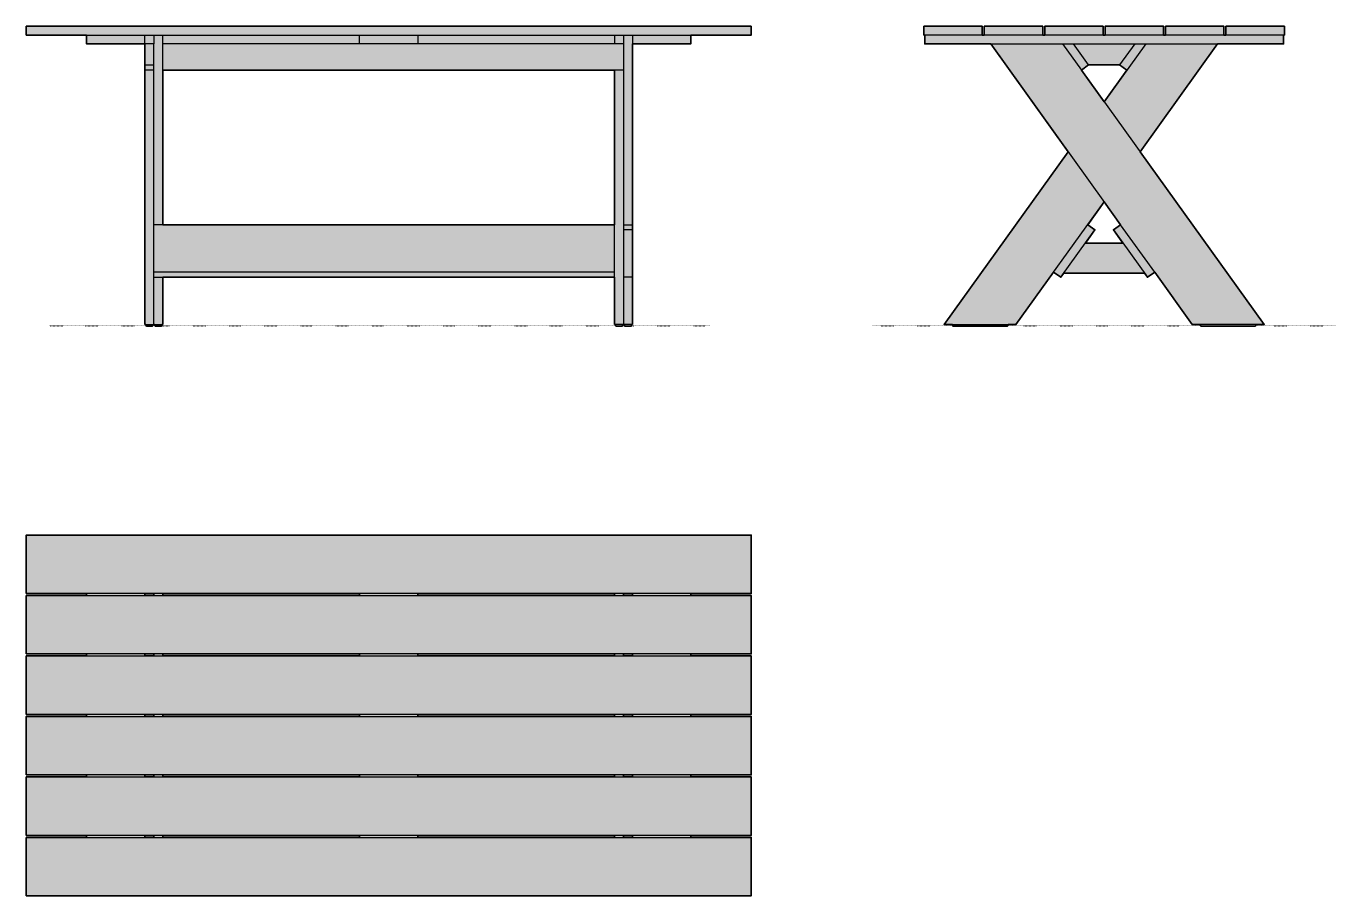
# Model space of a CAD drawing. Header units: millimetres. Extents: x -57 to 3194, y -1414 to 744.
import ezdxf

# ---------------------------------------------------------------- set-up
doc = ezdxf.new("R2010")
doc.units = ezdxf.units.MM
doc.linetypes.add('Dots', pattern=[1, 0, -1])
doc.layers.add('Blocks', color=7, linetype='Continuous')
doc.layers.add('Blocks$Fill', color=7, linetype='Continuous', true_color=0xffffff)
for name, color, linetype, lineweight, true_color in [('Blocks$Inner', 7, 'Continuous', 25, 0x007f00), ('Blocks$Outline', 7, 'Continuous', 35, 0xff3f3f), ('Groud', 7, 'Dots', 25, 0x243775)]:
    doc.layers.add(name, color=color, linetype=linetype, lineweight=lineweight, true_color=true_color)

# ---------------------------------------------------------------- blocks, each defined once
blk = doc.blocks.new('Crate Dining Table Top')
at = {"layer": 'Blocks$Fill'}
h = blk.add_hatch(color=256, dxfattribs=at)
h.paths.add_polyline_path([(1650, -300), (1800, -300), (1800, -445), (0, -445), (0, -300), (150, -300), (150, -295), (0, -295), (0, -150), (150, -150), (150, -145), (0, -145), (0, 0), (150, 0), (150, 5), (0, 5), (0, 150), (150, 150), (150, 155), (0, 155), (0, 300), (150, 300), (150, 305), (0, 305), (0, 450), (1800, 450), (1800, 305), (1650, 305), (1650, 300), (1800, 300), (1800, 155), (1650, 155), (1650, 150), (1800, 150), (1800, 5), (1650, 5), (1650, 0), (1800, 0), (1800, -145), (1650, -145), (1650, -150), (1800, -150), (1800, -295), (1650, -295)], flags=0)
h.paths.add_polyline_path([(1505, -300), (1505, -295), (1483, -295), (1483, -300)], flags=0)
h.paths.add_polyline_path([(1461, -300), (1461, -295), (972.5, -295), (972.5, -300)], flags=0)
h.paths.add_polyline_path([(1461, -150), (1461, -145), (972.5, -145), (972.5, -150)], flags=0)
h.paths.add_polyline_path([(1483, -150), (1505, -150), (1505, -145), (1483, -145)], flags=0)
h.paths.add_polyline_path([(1461, 0), (1461, 5), (972.5, 5), (972.5, 0)], flags=0)
h.paths.add_polyline_path([(1483, 0), (1505, 0), (1505, 5), (1483, 5)], flags=0)
h.paths.add_polyline_path([(1483, 155), (1483, 150), (1505, 150), (1505, 155)], flags=0)
h.paths.add_polyline_path([(1461, 155), (972.5, 155), (972.5, 150), (1461, 150)], flags=0)
h.paths.add_polyline_path([(1461, 300), (1461, 305), (972.5, 305), (972.5, 300)], flags=0)
h.paths.add_polyline_path([(1483, 300), (1505, 300), (1505, 305), (1483, 305)], flags=0)
h.paths.add_polyline_path([(339, 305), (339, 300), (827.5, 300), (827.5, 305)], flags=0)
h.paths.add_polyline_path([(317, 305), (295, 305), (295, 300), (317, 300)], flags=0)
h.paths.add_polyline_path([(339, 155), (339, 150), (827.5, 150), (827.5, 155)], flags=0)
h.paths.add_polyline_path([(317, 155), (295, 155), (295, 150), (317, 150)], flags=0)
h.paths.add_polyline_path([(317, 0), (317, 5), (295, 5), (295, 0)], flags=0)
h.paths.add_polyline_path([(339, 5), (339, 0), (827.5, 0), (827.5, 5)], flags=0)
h.paths.add_polyline_path([(339, -150), (827.5, -150), (827.5, -145), (339, -145)], flags=0)
h.paths.add_polyline_path([(317, -150), (317, -145), (295, -145), (295, -150)], flags=0)
h.paths.add_polyline_path([(339, -295), (339, -300), (827.5, -300), (827.5, -295)], flags=0)
h.paths.add_polyline_path([(317, -295), (295, -295), (295, -300), (317, -300)], flags=0)
at = {"layer": 'Blocks$Inner'}
for p, q in [((150, 300), (150, 305)), ((295, 305), (295, 300)), ((317, 300), (317, 305)), ((339, 300), (339, 305)), ((827.5, 300), (827.5, 305)), ((972.5, 305), (972.5, 300)), ((1461, 305), (1461, 300)), ((1483, 305), (1483, 300)), ((1505, 300), (1505, 305)), ((1650, 305), (1650, 300)), ((150, 150), (150, 155)), ((295, 155), (295, 150)), ((317, 150), (317, 155)), ((339, 150), (339, 155)), ((827.5, 150), (827.5, 155)), ((972.5, 155), (972.5, 150)), ((1461, 155), (1461, 150)), ((1483, 155), (1483, 150)), ((1505, 150), (1505, 155)), ((1650, 155), (1650, 150)), ((150, 0), (150, 5)), ((295, 5), (295, 0)), ((317, 0), (317, 5)), ((339, 0), (339, 5)), ((827.5, 0), (827.5, 5)), ((972.5, 5), (972.5, 0)), ((1461, 5), (1461, 0)), ((1483, 5), (1483, 0)), ((1505, 0), (1505, 5)), ((1650, 5), (1650, 0)), ((150, -150), (150, -145)), ((295, -145), (295, -150)), ((317, -150), (317, -145)), ((339, -150), (339, -145)), ((827.5, -150), (827.5, -145)), ((972.5, -145), (972.5, -150)), ((1461, -145), (1461, -150)), ((1483, -145), (1483, -150)), ((1505, -145), (1505, -150)), ((1650, -145), (1650, -150)), ((150, -300), (150, -295)), ((317, -300), (317, -295)), ((339, -300), (339, -295)), ((827.5, -300), (827.5, -295)), ((972.5, -295), (972.5, -300)), ((1461, -295), (1461, -300)), ((1483, -295), (1483, -300)), ((1505, -300), (1505, -295)), ((1650, -295), (1650, -300))]:
    blk.add_line(p, q, dxfattribs=at)
for points in [[(0, 305), (0, 450), (1800, 450), (1800, 305)], [(0, 155), (0, 300), (1800, 300), (1800, 155)], [(0, 5), (0, 150), (1800, 150), (1800, 5)], [(0, -145), (0, 0), (1800, 0), (1800, -145)], [(0, -295), (0, -150), (1800, -150), (1800, -295)], [(0, -300), (1800, -300), (1800, -445), (0, -445)]]:
    blk.add_lwpolyline(points, close=True, dxfattribs=at)
blk.add_lwpolyline([(295, -295), (295, -300), (295, -300)], dxfattribs=at)
at = {"layer": 'Blocks$Outline'}
for points in [[(0, 305), (0, 450), (1800, 450), (1800, 305), (1650, 305)], [(150, 305), (0, 305)], [(0, 155), (0, 300), (150, 300)], [(150, 300), (150, 305)], [(317, 305), (295, 305)], [(295, 305), (295, 300)], [(295, 300), (317, 300)], [(317, 300), (317, 305)], [(339, 305), (339, 300)], [(827.5, 305), (339, 305)], [(339, 300), (827.5, 300)], [(827.5, 300), (827.5, 305)], [(1461, 305), (972.5, 305)], [(972.5, 305), (972.5, 300)], [(972.5, 300), (1461, 300)], [(1461, 300), (1461, 305)], [(1505, 305), (1483, 305)], [(1483, 305), (1483, 300)], [(1483, 300), (1505, 300)], [(1505, 300), (1505, 305)], [(1650, 305), (1650, 300)], [(1650, 300), (1800, 300), (1800, 155), (1650, 155)], [(150, 155), (0, 155)], [(0, 5), (0, 150), (150, 150)], [(150, 150), (150, 155)], [(317, 155), (295, 155)], [(295, 155), (295, 150)], [(295, 150), (317, 150)], [(317, 150), (317, 155)], [(339, 155), (339, 150)], [(827.5, 155), (339, 155)], [(339, 150), (827.5, 150)], [(827.5, 150), (827.5, 155)], [(1461, 155), (972.5, 155)], [(972.5, 155), (972.5, 150)], [(972.5, 150), (1461, 150)], [(1461, 150), (1461, 155)], [(1483, 155), (1483, 150)], [(1505, 155), (1483, 155)], [(1483, 150), (1505, 150)], [(1505, 150), (1505, 155)], [(1650, 155), (1650, 150)], [(1650, 150), (1800, 150), (1800, 5), (1650, 5)], [(150, 5), (0, 5)], [(0, -145), (0, 0), (150, 0)], [(150, 0), (150, 5)], [(317, 5), (295, 5)], [(295, 5), (295, 0)], [(295, 0), (317, 0)], [(317, 0), (317, 5)], [(339, 5), (339, 0)], [(827.5, 5), (339, 5)], [(339, 0), (827.5, 0)], [(827.5, 0), (827.5, 5)], [(1461, 5), (972.5, 5)], [(972.5, 5), (972.5, 0)], [(972.5, 0), (1461, 0)], [(1461, 0), (1461, 5)], [(1505, 5), (1483, 5)], [(1483, 5), (1483, 0)], [(1483, 0), (1505, 0)], [(1505, 0), (1505, 5)], [(1650, 5), (1650, 0)], [(1650, 0), (1800, 0), (1800, -145), (1650, -145)], [(150, -145), (0, -145)], [(0, -295), (0, -150), (150, -150)], [(150, -150), (150, -145)], [(317, -145), (295, -145)], [(295, -145), (295, -150)], [(295, -150), (317, -150)], [(317, -150), (317, -145)], [(827.5, -145), (339, -145)], [(339, -145), (339, -150)], [(339, -150), (827.5, -150)], [(827.5, -150), (827.5, -145)], [(1461, -145), (972.5, -145)], [(972.5, -145), (972.5, -150)], [(972.5, -150), (1461, -150)], [(1461, -150), (1461, -145)], [(1505, -145), (1483, -145)], [(1483, -145), (1483, -150)], [(1483, -150), (1505, -150)], [(1505, -150), (1505, -145)], [(1650, -145), (1650, -150)], [(1650, -150), (1800, -150), (1800, -295), (1650, -295)], [(150, -295), (0, -295)], [(1650, -300), (1800, -300), (1800, -445), (0, -445), (0, -300)], [(0, -300), (150, -300)], [(150, -300), (150, -295)], [(317, -295), (295, -295)], [(295, -295), (295, -300)], [(295, -300), (317, -300)], [(317, -300), (317, -295)], [(339, -295), (339, -300)], [(827.5, -295), (339, -295)], [(339, -300), (827.5, -300)], [(827.5, -300), (827.5, -295)], [(1461, -295), (972.5, -295)], [(972.5, -295), (972.5, -300)], [(972.5, -300), (1461, -300)], [(1461, -300), (1461, -295)], [(1505, -295), (1483, -295)], [(1483, -295), (1483, -300)], [(1483, -300), (1505, -300)], [(1505, -300), (1505, -295)], [(1650, -295), (1650, -300)]]:
    blk.add_lwpolyline(points, dxfattribs=at)
blk = doc.blocks.new('Crate Dining Table Side')
at = {"layer": 'Blocks$Fill'}
h = blk.add_hatch(color=256, dxfattribs=at)
h.paths.add_polyline_path([(198.5, 3.8), (177.7, 3.8), (485.9, 432.3), (293.5, 699.8), (129.7, 699.8), (129.7, 721.8), (127.7, 721.8), (127.7, 743.8), (272.7, 743.8), (272.7, 721.8), (277.7, 721.8), (277.7, 743.8), (422.7, 743.8), (422.7, 721.8), (427.7, 721.8), (427.7, 743.8), (572.7, 743.8), (572.7, 721.8), (577.7, 721.8), (577.7, 743.8), (722.7, 743.8), (722.7, 721.8), (727.7, 721.8), (727.7, 743.8), (872.7, 743.8), (872.7, 721.8), (877.7, 721.8), (877.7, 743.8), (1022.7, 743.8), (1022.7, 721.8), (1020.7, 721.8), (1020.7, 699.8), (856.9, 699.8), (664.5, 432.3), (972.7, 3.8), (951.9, 3.8), (951.4, 1), (951.4, 1), (951.4, 0.9), (951.4, 0.9), (951.4, 0.8), (951.4, 0.8), (951.4, 0.7), (951.3, 0.7), (951.3, 0.6), (951.3, 0.6), (951.3, 0.6), (951.2, 0.5), (951.2, 0.5), (951.2, 0.4), (951.1, 0.4), (951.1, 0.3), (951.1, 0.3), (951, 0.3), (951, 0.2), (951, 0.2), (950.9, 0.2), (950.9, 0.1), (950.8, 0.1), (950.8, 0.1), (950.8, 0), (950.7, 0), (950.7, 0), (950.6, 0), (950.6, 0), (950.5, -0.1), (950.5, -0.1), (950.4, -0.1), (950.4, -0.1), (950.3, -0.1), (950.3, -0.1), (950.2, -0.2), (950.2, -0.2), (950.1, -0.2), (950.1, -0.2), (950, -0.2), (950, -0.2), (815.8, -0.2), (815.7, -0.2), (815.7, -0.2), (815.6, -0.2), (815.6, -0.2), (815.5, -0.1), (815.5, -0.1), (815.4, -0.1), (815.4, -0.1), (815.3, -0.1), (815.3, -0.1), (815.2, -0.1), (815.2, 0), (815.1, 0), (815.1, 0), (815, 0), (815, 0.1), (814.9, 0.1), (814.9, 0.1), (814.9, 0.2), (814.8, 0.2), (814.8, 0.2), (814.8, 0.3), (814.7, 0.3), (814.7, 0.3), (814.7, 0.4), (814.6, 0.4), (814.6, 0.4), (814.6, 0.5), (814.5, 0.5), (814.5, 0.6), (814.5, 0.6), (814.5, 0.7), (814.4, 0.7), (814.4, 0.8), (814.4, 0.8), (814.4, 0.8), (814.4, 0.9), (814.4, 0.9), (814.3, 1), (814.3, 1), (814.3, 1.1), (813.9, 3.8), (794.1, 3.8), (700.7, 133.7), (682.8, 120.9), (675.6, 130.9), (474.8, 130.9), (467.6, 120.9), (449.7, 133.7), (356.3, 3.8), (336.5, 3.8), (336, 1), (336, 1), (336, 0.9), (336, 0.9), (336, 0.8), (336, 0.8), (335.9, 0.7), (335.9, 0.7), (335.9, 0.7), (335.9, 0.6), (335.8, 0.6), (335.8, 0.5), (335.8, 0.5), (335.8, 0.4), (335.7, 0.4), (335.7, 0.4), (335.7, 0.3), (335.6, 0.3), (335.6, 0.2), (335.6, 0.2), (335.5, 0.2), (335.5, 0.1), (335.4, 0.1), (335.4, 0.1), (335.3, 0.1), (335.3, 0), (335.3, 0), (335.2, 0), (335.2, 0), (335.1, -0.1), (335.1, -0.1), (335, -0.1), (335, -0.1), (334.9, -0.1), (334.9, -0.1), (334.8, -0.1), (334.8, -0.2), (334.7, -0.2), (334.7, -0.2), (334.6, -0.2), (334.6, -0.2), (200.3, -0.2), (200.3, -0.2), (200.2, -0.2), (200.2, -0.2), (200.1, -0.2), (200.1, -0.1), (200, -0.1), (200, -0.1), (199.9, -0.1), (199.9, -0.1), (199.8, -0.1), (199.8, -0.1), (199.8, 0), (199.7, 0), (199.7, 0), (199.6, 0), (199.6, 0.1), (199.5, 0.1), (199.5, 0.1), (199.5, 0.2), (199.4, 0.2), (199.4, 0.2), (199.3, 0.3), (199.3, 0.3), (199.3, 0.3), (199.2, 0.4), (199.2, 0.4), (199.2, 0.4), (199.1, 0.5), (199.1, 0.5), (199.1, 0.6), (199.1, 0.6), (199, 0.7), (199, 0.7), (199, 0.8), (199, 0.8), (199, 0.8), (199, 0.9), (198.9, 0.9), (198.9, 1), (198.9, 1), (198.9, 1.1), (198.5, 3.8)], flags=0)
h.paths.add_polyline_path([(621.7, 205.9), (598.1, 238.6), (616, 251.4), (575.2, 308.2), (534.4, 251.4), (552.2, 238.6), (528.7, 205.9)], flags=0)
h.paths.add_polyline_path([(631.5, 634.9), (613.7, 647.7), (536.7, 647.7), (518.8, 634.9), (575.2, 556.5)], flags=0)
at = {"layer": 'Blocks$Inner'}
for p, q in [((536.7, 647.7), (499.2, 699.8)), ((651.2, 699.8), (613.7, 647.7)), ((664.5, 432.3), (856.9, 699.8)), ((528.7, 205.9), (621.7, 205.9)), ((675.6, 130.9), (474.8, 130.9)), ((814.8, 0.2), (815.3, -0.1))]:
    blk.add_line(p, q, dxfattribs=at)
for points in [[(277.7, 721.8), (272.7, 721.8), (127.7, 721.8), (127.7, 743.8), (272.7, 743.8), (272.7, 721.8)], [(129.7, 721.8), (129.7, 699.8), (1020.7, 699.8), (1020.7, 721.8)], [(577.7, 721.8), (572.7, 721.8), (427.7, 721.8), (422.7, 721.8), (277.7, 721.8), (277.7, 743.8), (422.7, 743.8), (422.7, 721.8)], [(572.7, 721.8), (572.7, 743.8), (427.7, 743.8), (427.7, 721.8)], [(727.7, 721.8), (722.7, 721.8), (577.7, 721.8), (577.7, 743.8), (722.7, 743.8), (722.7, 721.8)], [(877.7, 721.8), (877.7, 743.8), (1022.7, 743.8), (1022.7, 721.8), (877.7, 721.8), (872.7, 721.8), (727.7, 721.8), (727.7, 743.8), (872.7, 743.8), (872.7, 721.8)], [(293.5, 699.8), (616, 251.4)], [(472.1, 699.8), (518.8, 634.9), (972.7, 3.8), (794.1, 3.8), (700.7, 133.7), (616, 251.4), (598.1, 238.6), (682.8, 120.9), (700.7, 133.7)], [(678.3, 699.8), (575.2, 556.5)], [(518.8, 634.9), (536.7, 647.7), (613.7, 647.7), (631.5, 634.9)], [(485.9, 432.4), (177.7, 3.8), (356.3, 3.8), (575.2, 308.2)], [(449.7, 133.7), (467.6, 120.9), (552.2, 238.6), (534.4, 251.4)], [(198.5, 3.8), (198.9, 1.1), (198.9, 1), (198.9, 1), (198.9, 0.9), (199, 0.9), (199, 0.8), (199, 0.8), (199, 0.8), (199, 0.7), (199, 0.7), (199.1, 0.6), (199.1, 0.6), (199.1, 0.5), (199.1, 0.5), (199.2, 0.4), (199.2, 0.4), (199.2, 0.4), (199.3, 0.3), (199.3, 0.3), (199.3, 0.3), (199.4, 0.2), (199.4, 0.2), (199.5, 0.2), (199.5, 0.1), (199.5, 0.1), (199.6, 0.1), (199.6, 0), (199.7, 0), (199.7, 0), (199.8, 0), (199.8, -0.1), (199.8, -0.1), (199.9, -0.1), (199.9, -0.1), (200, -0.1), (200, -0.1), (200.1, -0.1), (200.1, -0.2), (200.2, -0.2), (200.2, -0.2), (200.3, -0.2), (200.3, -0.2), (200.4, -0.2), (200.5, -0.2), (201.5, -0.2), (201.9, -0.2), (333.1, -0.2), (333.3, -0.2), (334.5, -0.2), (334.6, -0.2), (334.6, -0.2), (334.7, -0.2), (334.7, -0.2), (334.8, -0.2), (334.8, -0.1), (334.9, -0.1), (334.9, -0.1), (335, -0.1), (335, -0.1), (335.1, -0.1), (335.1, -0.1), (335.2, 0), (335.2, 0), (335.3, 0), (335.3, 0), (335.3, 0.1), (335.4, 0.1), (335.4, 0.1), (335.5, 0.1), (335.5, 0.2), (335.6, 0.2), (335.6, 0.2), (335.6, 0.3), (335.7, 0.3), (335.7, 0.4), (335.7, 0.4), (335.8, 0.4), (335.8, 0.5), (335.8, 0.5), (335.8, 0.6), (335.9, 0.6), (335.9, 0.7), (335.9, 0.7), (335.9, 0.7), (336, 0.8), (336, 0.8), (336, 0.9), (336, 0.9), (336, 1), (336, 1), (336, 1.1), (336.5, 3.8)], [(813.9, 3.8), (814.3, 1.1), (814.3, 1), (814.3, 1), (814.4, 0.9), (814.4, 0.9), (814.4, 0.8), (814.4, 0.8), (814.4, 0.8), (814.4, 0.7), (814.5, 0.7), (814.5, 0.6), (814.5, 0.6), (814.5, 0.5), (814.6, 0.5), (814.6, 0.4), (814.6, 0.4), (814.7, 0.4), (814.7, 0.3), (814.7, 0.3), (814.8, 0.3), (814.8, 0.2), (814.8, 0.2), (814.9, 0.2), (814.9, 0.1), (814.9, 0.1), (815, 0.1), (815, 0), (815.1, 0), (815.1, 0), (815.2, 0), (815.2, -0.1), (815.3, -0.1), (815.3, -0.1), (815.4, -0.1), (815.4, -0.1), (815.5, -0.1), (815.5, -0.1), (815.6, -0.2), (815.6, -0.2), (815.7, -0.2), (815.7, -0.2), (815.8, -0.2), (815.8, -0.2), (815.9, -0.2), (817.1, -0.2), (817.3, -0.2), (948.5, -0.2), (948.8, -0.2), (949.9, -0.2), (950, -0.2), (950, -0.2), (950.1, -0.2), (950.1, -0.2), (950.2, -0.2), (950.2, -0.2), (950.3, -0.1), (950.3, -0.1), (950.4, -0.1), (950.4, -0.1), (950.5, -0.1), (950.5, -0.1), (950.6, 0), (950.6, 0), (950.7, 0), (950.7, 0), (950.8, 0), (950.8, 0.1), (950.8, 0.1), (950.9, 0.1), (950.9, 0.2), (951, 0.2), (951, 0.2), (951, 0.3), (951.1, 0.3), (951.1, 0.3), (951.1, 0.4), (951.2, 0.4), (951.2, 0.5), (951.2, 0.5), (951.3, 0.6), (951.3, 0.6), (951.3, 0.6), (951.3, 0.7), (951.4, 0.7), (951.4, 0.8), (951.4, 0.8), (951.4, 0.9), (951.4, 0.9), (951.4, 1), (951.4, 1), (951.5, 1.1), (951.9, 3.8)]]:
    blk.add_lwpolyline(points, dxfattribs=at)
at = {"layer": 'Blocks$Outline'}
for points in [[(129.7, 721.8), (127.7, 721.8), (127.7, 743.8), (272.7, 743.8), (272.7, 721.8)], [(293.5, 699.8), (129.7, 699.8), (129.7, 721.8)], [(272.7, 721.8), (277.7, 721.8)], [(277.7, 721.8), (277.7, 743.8), (422.7, 743.8), (422.7, 721.8)], [(422.7, 721.8), (427.7, 721.8)], [(427.7, 721.8), (427.7, 743.8), (572.7, 743.8), (572.7, 721.8)], [(572.7, 721.8), (577.7, 721.8)], [(577.7, 721.8), (577.7, 743.8), (722.7, 743.8), (722.7, 721.8)], [(722.7, 721.8), (727.7, 721.8)], [(727.7, 721.8), (727.7, 743.8), (872.7, 743.8), (872.7, 721.8)], [(1020.7, 721.8), (1020.7, 699.8), (856.9, 699.8)], [(872.7, 721.8), (877.7, 721.8)], [(877.7, 721.8), (877.7, 743.8), (1022.7, 743.8), (1022.7, 721.8), (1020.7, 721.8)], [(485.9, 432.3), (293.5, 699.8)], [(856.9, 699.8), (664.5, 432.3)], [(631.5, 634.9), (613.7, 647.7), (536.7, 647.7), (518.8, 634.9)], [(518.8, 634.9), (575.2, 556.5)], [(575.2, 556.5), (631.5, 634.9)], [(198.5, 3.8), (177.7, 3.8), (485.9, 432.3)], [(664.5, 432.3), (972.7, 3.8), (951.9, 3.8)], [(575.2, 308.2), (534.4, 251.4)], [(616, 251.4), (575.2, 308.2)], [(534.4, 251.4), (552.2, 238.6), (528.7, 205.9)], [(621.7, 205.9), (598.1, 238.6), (616, 251.4)], [(528.7, 205.9), (621.7, 205.9)], [(449.7, 133.7), (356.3, 3.8), (336.5, 3.8)], [(474.8, 130.9), (467.6, 120.9), (449.7, 133.7)], [(675.6, 130.9), (474.8, 130.9)], [(700.7, 133.7), (682.8, 120.9), (675.6, 130.9)], [(813.9, 3.8), (794.1, 3.8), (700.7, 133.7)], [(336.5, 3.8), (336, 1.1), (336, 1), (336, 1), (336, 0.9), (336, 0.9), (336, 0.8), (336, 0.8), (335.9, 0.7), (335.9, 0.7), (335.9, 0.7), (335.9, 0.6), (335.8, 0.6), (335.8, 0.5), (335.8, 0.5), (335.8, 0.4), (335.7, 0.4), (335.7, 0.4), (335.7, 0.3), (335.6, 0.3), (335.6, 0.2), (335.6, 0.2), (335.5, 0.2), (335.5, 0.1), (335.4, 0.1), (335.4, 0.1), (335.3, 0.1), (335.3, 0), (335.3, 0), (335.2, 0), (335.2, 0), (335.1, -0.1), (335.1, -0.1), (335, -0.1), (335, -0.1), (334.9, -0.1), (334.9, -0.1), (334.8, -0.1), (334.8, -0.2), (334.7, -0.2), (334.7, -0.2), (334.6, -0.2), (334.6, -0.2), (334.5, -0.2), (333.3, -0.2), (333.1, -0.2), (201.9, -0.2), (201.5, -0.2), (200.5, -0.2), (200.4, -0.2), (200.3, -0.2), (200.3, -0.2), (200.2, -0.2), (200.2, -0.2), (200.1, -0.2), (200.1, -0.1), (200, -0.1), (200, -0.1), (199.9, -0.1), (199.9, -0.1), (199.8, -0.1), (199.8, -0.1), (199.8, 0), (199.7, 0), (199.7, 0), (199.6, 0), (199.6, 0.1), (199.5, 0.1), (199.5, 0.1), (199.5, 0.2), (199.4, 0.2), (199.4, 0.2), (199.3, 0.3), (199.3, 0.3), (199.3, 0.3), (199.2, 0.4), (199.2, 0.4), (199.2, 0.4), (199.1, 0.5), (199.1, 0.5), (199.1, 0.6), (199.1, 0.6), (199, 0.7), (199, 0.7), (199, 0.8), (199, 0.8), (199, 0.8), (199, 0.9), (198.9, 0.9), (198.9, 1), (198.9, 1), (198.9, 1.1), (198.5, 3.8)], [(951.9, 3.8), (951.5, 1.1), (951.4, 1), (951.4, 1), (951.4, 0.9), (951.4, 0.9), (951.4, 0.8), (951.4, 0.8), (951.4, 0.7), (951.3, 0.7), (951.3, 0.6), (951.3, 0.6), (951.3, 0.6), (951.2, 0.5), (951.2, 0.5), (951.2, 0.4), (951.1, 0.4), (951.1, 0.3), (951.1, 0.3), (951, 0.3), (951, 0.2), (951, 0.2), (950.9, 0.2), (950.9, 0.1), (950.8, 0.1), (950.8, 0.1), (950.8, 0), (950.7, 0), (950.7, 0), (950.6, 0), (950.6, 0), (950.5, -0.1), (950.5, -0.1), (950.4, -0.1), (950.4, -0.1), (950.3, -0.1), (950.3, -0.1), (950.2, -0.2), (950.2, -0.2), (950.1, -0.2), (950.1, -0.2), (950, -0.2), (950, -0.2), (949.9, -0.2), (948.8, -0.2), (948.5, -0.2), (817.3, -0.2), (817.1, -0.2), (815.9, -0.2), (815.8, -0.2), (815.8, -0.2), (815.7, -0.2), (815.7, -0.2), (815.6, -0.2), (815.6, -0.2), (815.5, -0.1), (815.5, -0.1), (815.4, -0.1), (815.4, -0.1), (815.3, -0.1), (815.3, -0.1), (815.2, -0.1), (815.2, 0), (815.1, 0), (815.1, 0), (815, 0), (815, 0.1), (814.9, 0.1), (814.9, 0.1), (814.9, 0.2), (814.8, 0.2), (814.8, 0.2), (814.8, 0.3), (814.7, 0.3), (814.7, 0.3), (814.7, 0.4), (814.6, 0.4), (814.6, 0.4), (814.6, 0.5), (814.5, 0.5), (814.5, 0.6), (814.5, 0.6), (814.5, 0.7), (814.4, 0.7), (814.4, 0.8), (814.4, 0.8), (814.4, 0.8), (814.4, 0.9), (814.4, 0.9), (814.3, 1), (814.3, 1), (814.3, 1.1), (813.9, 3.8)]]:
    blk.add_lwpolyline(points, dxfattribs=at)
blk = doc.blocks.new('Crate Dining Table Front')
at = {"layer": 'Blocks$Fill'}
h = blk.add_hatch(color=256, dxfattribs=at)
h.paths.add_polyline_path([(92.5, 721.8), (-57.5, 721.8), (-57.5, 743.8), (1742.5, 743.8), (1742.5, 721.8), (1592.5, 721.8), (1592.5, 699.8), (1447.5, 699.8), (1447.5, 120.9), (1447.5, 3.8), (1445.5, 3.8), (1445.1, 1), (1445.1, 1), (1445.1, 0.9), (1445.1, 0.9), (1445, 0.8), (1445, 0.8), (1445, 0.7), (1445, 0.7), (1445, 0.6), (1444.9, 0.6), (1444.9, 0.6), (1444.9, 0.5), (1444.9, 0.5), (1444.8, 0.4), (1444.8, 0.4), (1444.8, 0.3), (1444.7, 0.3), (1444.7, 0.3), (1444.7, 0.2), (1444.6, 0.2), (1444.6, 0.2), (1444.5, 0.1), (1444.5, 0.1), (1444.5, 0.1), (1444.4, 0), (1444.4, 0), (1444.3, 0), (1444.3, 0), (1444.2, 0), (1444.2, -0.1), (1444.1, -0.1), (1444.1, -0.1), (1444, -0.1), (1444, -0.1), (1443.9, -0.1), (1443.9, -0.2), (1443.8, -0.2), (1443.8, -0.2), (1443.7, -0.2), (1443.7, -0.2), (1443.6, -0.2), (1429.4, -0.2), (1429.4, -0.2), (1429.3, -0.2), (1429.3, -0.2), (1429.2, -0.2), (1429.2, -0.1), (1429.1, -0.1), (1429.1, -0.1), (1429, -0.1), (1429, -0.1), (1428.9, -0.1), (1428.9, -0.1), (1428.8, 0), (1428.8, 0), (1428.7, 0), (1428.7, 0), (1428.6, 0.1), (1428.6, 0.1), (1428.6, 0.1), (1428.5, 0.2), (1428.5, 0.2), (1428.4, 0.2), (1428.4, 0.3), (1428.4, 0.3), (1428.3, 0.3), (1428.3, 0.4), (1428.3, 0.4), (1428.2, 0.4), (1428.2, 0.5), (1428.2, 0.5), (1428.2, 0.6), (1428.1, 0.6), (1428.1, 0.7), (1428.1, 0.7), (1428.1, 0.8), (1428.1, 0.8), (1428, 0.8), (1428, 0.9), (1428, 0.9), (1428, 1), (1428, 1), (1428, 1.1), (1427.5, 3.8), (1423.5, 3.8), (1423.1, 1), (1423.1, 1), (1423.1, 0.9), (1423.1, 0.9), (1423, 0.8), (1423, 0.8), (1423, 0.7), (1423, 0.7), (1423, 0.7), (1422.9, 0.6), (1422.9, 0.6), (1422.9, 0.5), (1422.9, 0.5), (1422.8, 0.4), (1422.8, 0.4), (1422.8, 0.4), (1422.7, 0.3), (1422.7, 0.3), (1422.7, 0.2), (1422.6, 0.2), (1422.6, 0.2), (1422.5, 0.1), (1422.5, 0.1), (1422.5, 0.1), (1422.4, 0.1), (1422.4, 0), (1422.3, 0), (1422.3, 0), (1422.2, 0), (1422.2, -0.1), (1422.1, -0.1), (1422.1, -0.1), (1422, -0.1), (1422, -0.1), (1421.9, -0.1), (1421.9, -0.1), (1421.8, -0.2), (1421.8, -0.2), (1421.7, -0.2), (1421.7, -0.2), (1421.6, -0.2), (1407.4, -0.2), (1407.4, -0.2), (1407.3, -0.2), (1407.3, -0.2), (1407.2, -0.2), (1407.2, -0.1), (1407.1, -0.1), (1407.1, -0.1), (1407, -0.1), (1407, -0.1), (1406.9, -0.1), (1406.9, -0.1), (1406.8, 0), (1406.8, 0), (1406.7, 0), (1406.7, 0), (1406.6, 0.1), (1406.6, 0.1), (1406.6, 0.1), (1406.5, 0.2), (1406.5, 0.2), (1406.4, 0.2), (1406.4, 0.3), (1406.4, 0.3), (1406.3, 0.3), (1406.3, 0.4), (1406.3, 0.4), (1406.2, 0.4), (1406.2, 0.5), (1406.2, 0.5), (1406.2, 0.6), (1406.1, 0.6), (1406.1, 0.7), (1406.1, 0.7), (1406.1, 0.8), (1406.1, 0.8), (1406, 0.8), (1406, 0.9), (1406, 0.9), (1406, 1), (1406, 1), (1406, 1.1), (1405.5, 3.8), (1403.5, 3.8), (1403.5, 120.9), (281.5, 120.9), (281.5, 3.8), (279.5, 3.8), (279.1, 1), (279.1, 1), (279.1, 0.9), (279.1, 0.9), (279.1, 0.8), (279, 0.8), (279, 0.8), (279, 0.7), (279, 0.7), (279, 0.6), (278.9, 0.6), (278.9, 0.5), (278.9, 0.5), (278.8, 0.4), (278.8, 0.4), (278.8, 0.4), (278.7, 0.3), (278.7, 0.3), (278.7, 0.3), (278.6, 0.2), (278.6, 0.2), (278.6, 0.2), (278.5, 0.1), (278.5, 0.1), (278.4, 0.1), (278.4, 0), (278.4, 0), (278.3, 0), (278.3, 0), (278.2, -0.1), (278.2, -0.1), (278.1, -0.1), (278.1, -0.1), (278, -0.1), (278, -0.1), (277.9, -0.1), (277.9, -0.2), (277.8, -0.2), (277.8, -0.2), (277.7, -0.2), (277.7, -0.2), (277.6, -0.2), (263.4, -0.2), (263.4, -0.2), (263.3, -0.2), (263.3, -0.2), (263.2, -0.2), (263.2, -0.1), (263.1, -0.1), (263.1, -0.1), (263, -0.1), (263, -0.1), (262.9, -0.1), (262.9, -0.1), (262.8, 0), (262.8, 0), (262.7, 0), (262.7, 0), (262.6, 0.1), (262.6, 0.1), (262.6, 0.1), (262.5, 0.2), (262.5, 0.2), (262.4, 0.2), (262.4, 0.3), (262.4, 0.3), (262.3, 0.3), (262.3, 0.4), (262.3, 0.4), (262.2, 0.4), (262.2, 0.5), (262.2, 0.5), (262.2, 0.6), (262.1, 0.6), (262.1, 0.7), (262.1, 0.7), (262.1, 0.8), (262.1, 0.8), (262, 0.8), (262, 0.9), (262, 0.9), (262, 1), (262, 1), (262, 1.1), (261.5, 3.8), (257.5, 3.8), (257.1, 1), (257.1, 1), (257.1, 0.9), (257.1, 0.9), (257, 0.8), (257, 0.8), (257, 0.7), (257, 0.7), (257, 0.7), (256.9, 0.6), (256.9, 0.6), (256.9, 0.5), (256.9, 0.5), (256.8, 0.4), (256.8, 0.4), (256.8, 0.4), (256.7, 0.3), (256.7, 0.3), (256.7, 0.2), (256.6, 0.2), (256.6, 0.2), (256.5, 0.1), (256.5, 0.1), (256.5, 0.1), (256.4, 0.1), (256.4, 0), (256.3, 0), (256.3, 0), (256.2, 0), (256.2, -0.1), (256.1, -0.1), (256.1, -0.1), (256, -0.1), (256, -0.1), (255.9, -0.1), (255.9, -0.1), (255.8, -0.2), (255.8, -0.2), (255.7, -0.2), (255.7, -0.2), (255.6, -0.2), (241.4, -0.2), (241.4, -0.2), (241.3, -0.2), (241.3, -0.2), (241.2, -0.2), (241.2, -0.1), (241.1, -0.1), (241.1, -0.1), (241, -0.1), (241, -0.1), (240.9, -0.1), (240.9, -0.1), (240.8, 0), (240.8, 0), (240.7, 0), (240.7, 0), (240.6, 0.1), (240.6, 0.1), (240.6, 0.1), (240.5, 0.2), (240.5, 0.2), (240.4, 0.2), (240.4, 0.3), (240.4, 0.3), (240.3, 0.3), (240.3, 0.4), (240.3, 0.4), (240.2, 0.4), (240.2, 0.5), (240.2, 0.5), (240.2, 0.6), (240.1, 0.6), (240.1, 0.7), (240.1, 0.7), (240.1, 0.8), (240.1, 0.8), (240, 0.8), (240, 0.9), (240, 0.9), (240, 1), (240, 1), (240, 1.1), (239.5, 3.8), (237.5, 3.8), (237.5, 634.9), (237.5, 699.8), (92.5, 699.8)], flags=0)
h.paths.add_polyline_path([(1403.5, 634.9), (281.5, 634.9), (281.5, 251.4), (1403.5, 251.4)], flags=0)
at = {"layer": 'Blocks$Inner'}
for p, q in [((281.5, 251.4), (281.5, 721.8)), ((770, 699.8), (770, 721.8)), ((915, 721.8), (915, 699.8)), ((1403.5, 721.8), (1403.5, 699.8)), ((259.5, 3.8), (259.5, 699.8)), ((237.5, 647.7), (259.5, 647.7)), ((1425.5, 251.4), (1447.5, 251.4)), ((240.4, 0.2), (241, -0.1))]:
    blk.add_line(p, q, dxfattribs=at)
blk.add_lwpolyline([(1742.5, 743.8), (-57.5, 743.8), (-57.5, 721.8), (1742.5, 721.8)], close=True, dxfattribs=at)
for points in [[(259.5, 721.8), (259.5, 699.8), (237.5, 699.8), (92.5, 699.8), (92.5, 721.8)], [(259.5, 634.9), (237.5, 634.9), (237.5, 647.7), (237.5, 699.8), (237.5, 721.8)], [(1425.5, 721.8), (1425.5, 251.4), (1425.5, 238.6)], [(1447.5, 721.8), (1447.5, 699.8), (1447.5, 251.4), (1447.5, 238.6), (1447.5, 120.9), (1425.5, 120.9)], [(1592.5, 721.8), (1592.5, 699.8), (1447.5, 699.8)], [(1425.5, 699.8), (915, 699.8), (770, 699.8), (281.5, 699.8)], [(237.5, 634.9), (237.5, 3.8), (259.5, 3.8), (281.5, 3.8), (281.5, 120.9)], [(1425.5, 634.9), (853.5, 634.9), (281.5, 634.9)], [(1447.5, 120.9), (1447.5, 3.8), (1425.5, 3.8), (1403.5, 3.8), (1403.5, 634.9)], [(1403.5, 251.4), (820.5, 251.4), (259.5, 251.4)], [(1447.5, 238.6), (1425.5, 238.6), (1425.5, 120.9), (1425.5, 3.8)], [(1403.5, 133.7), (820.5, 133.7), (259.5, 133.7)], [(259.5, 120.9), (820.5, 120.9), (1403.5, 120.9)], [(257.5, 3.8), (257.1, 1.1), (257.1, 1), (257.1, 1), (257.1, 0.9), (257.1, 0.9), (257, 0.8), (257, 0.8), (257, 0.7), (257, 0.7), (257, 0.7), (256.9, 0.6), (256.9, 0.6), (256.9, 0.5), (256.9, 0.5), (256.8, 0.4), (256.8, 0.4), (256.8, 0.4), (256.7, 0.3), (256.7, 0.3), (256.7, 0.2), (256.6, 0.2), (256.6, 0.2), (256.5, 0.1), (256.5, 0.1), (256.5, 0.1), (256.4, 0.1), (256.4, 0), (256.3, 0), (256.3, 0), (256.2, 0), (256.2, -0.1), (256.1, -0.1), (256.1, -0.1), (256, -0.1), (256, -0.1), (255.9, -0.1), (255.9, -0.1), (255.8, -0.2), (255.8, -0.2), (255.7, -0.2), (255.7, -0.2), (255.6, -0.2), (255.6, -0.2), (254.5, -0.2), (254.1, -0.2), (242.9, -0.2), (242.7, -0.2), (241.5, -0.2), (241.5, -0.2), (241.4, -0.2), (241.4, -0.2), (241.3, -0.2), (241.3, -0.2), (241.2, -0.2), (241.2, -0.1), (241.1, -0.1), (241.1, -0.1), (241, -0.1), (241, -0.1), (240.9, -0.1), (240.9, -0.1), (240.8, 0), (240.8, 0), (240.7, 0), (240.7, 0), (240.6, 0.1), (240.6, 0.1), (240.6, 0.1), (240.5, 0.2), (240.5, 0.2), (240.4, 0.2), (240.4, 0.3), (240.4, 0.3), (240.3, 0.3), (240.3, 0.4), (240.3, 0.4), (240.2, 0.4), (240.2, 0.5), (240.2, 0.5), (240.2, 0.6), (240.1, 0.6), (240.1, 0.7), (240.1, 0.7), (240.1, 0.8), (240.1, 0.8), (240, 0.8), (240, 0.9), (240, 0.9), (240, 1), (240, 1), (240, 1.1), (239.5, 3.8)], [(261.5, 3.8), (262, 1.1), (262, 1), (262, 1), (262, 0.9), (262, 0.9), (262, 0.8), (262.1, 0.8), (262.1, 0.8), (262.1, 0.7), (262.1, 0.7), (262.1, 0.6), (262.2, 0.6), (262.2, 0.5), (262.2, 0.5), (262.2, 0.4), (262.3, 0.4), (262.3, 0.4), (262.3, 0.3), (262.4, 0.3), (262.4, 0.3), (262.4, 0.2), (262.5, 0.2), (262.5, 0.2), (262.6, 0.1), (262.6, 0.1), (262.6, 0.1), (262.7, 0), (262.7, 0), (262.8, 0), (262.8, 0), (262.9, -0.1), (262.9, -0.1), (263, -0.1), (263, -0.1), (263.1, -0.1), (263.1, -0.1), (263.2, -0.1), (263.2, -0.2), (263.3, -0.2), (263.3, -0.2), (263.4, -0.2), (263.4, -0.2), (263.5, -0.2), (263.5, -0.2), (264.6, -0.2), (264.9, -0.2), (276.1, -0.2), (276.4, -0.2), (277.5, -0.2), (277.6, -0.2), (277.7, -0.2), (277.7, -0.2), (277.8, -0.2), (277.8, -0.2), (277.9, -0.2), (277.9, -0.1), (278, -0.1), (278, -0.1), (278.1, -0.1), (278.1, -0.1), (278.2, -0.1), (278.2, -0.1), (278.3, 0), (278.3, 0), (278.4, 0), (278.4, 0), (278.4, 0.1), (278.5, 0.1), (278.5, 0.1), (278.6, 0.2), (278.6, 0.2), (278.6, 0.2), (278.7, 0.3), (278.7, 0.3), (278.7, 0.3), (278.8, 0.4), (278.8, 0.4), (278.8, 0.4), (278.9, 0.5), (278.9, 0.5), (278.9, 0.6), (279, 0.6), (279, 0.7), (279, 0.7), (279, 0.8), (279, 0.8), (279.1, 0.8), (279.1, 0.9), (279.1, 0.9), (279.1, 1), (279.1, 1), (279.1, 1.1), (279.5, 3.8)], [(1423.5, 3.8), (1423.1, 1.1), (1423.1, 1), (1423.1, 1), (1423.1, 0.9), (1423.1, 0.9), (1423, 0.8), (1423, 0.8), (1423, 0.7), (1423, 0.7), (1423, 0.7), (1422.9, 0.6), (1422.9, 0.6), (1422.9, 0.5), (1422.9, 0.5), (1422.8, 0.4), (1422.8, 0.4), (1422.8, 0.4), (1422.7, 0.3), (1422.7, 0.3), (1422.7, 0.2), (1422.6, 0.2), (1422.6, 0.2), (1422.5, 0.1), (1422.5, 0.1), (1422.5, 0.1), (1422.4, 0.1), (1422.4, 0), (1422.3, 0), (1422.3, 0), (1422.2, 0), (1422.2, -0.1), (1422.1, -0.1), (1422.1, -0.1), (1422, -0.1), (1422, -0.1), (1421.9, -0.1), (1421.9, -0.1), (1421.8, -0.2), (1421.8, -0.2), (1421.7, -0.2), (1421.7, -0.2), (1421.6, -0.2), (1421.5, -0.2), (1420.4, -0.2), (1420.1, -0.2), (1408.9, -0.2), (1408.6, -0.2), (1407.5, -0.2), (1407.5, -0.2), (1407.4, -0.2), (1407.4, -0.2), (1407.3, -0.2), (1407.3, -0.2), (1407.2, -0.2), (1407.2, -0.1), (1407.1, -0.1), (1407.1, -0.1), (1407, -0.1), (1407, -0.1), (1406.9, -0.1), (1406.9, -0.1), (1406.8, 0), (1406.8, 0), (1406.7, 0), (1406.7, 0), (1406.6, 0.1), (1406.6, 0.1), (1406.6, 0.1), (1406.5, 0.2), (1406.5, 0.2), (1406.4, 0.2), (1406.4, 0.3), (1406.4, 0.3), (1406.3, 0.3), (1406.3, 0.4), (1406.3, 0.4), (1406.2, 0.4), (1406.2, 0.5), (1406.2, 0.5), (1406.2, 0.6), (1406.1, 0.6), (1406.1, 0.7), (1406.1, 0.7), (1406.1, 0.8), (1406.1, 0.8), (1406, 0.8), (1406, 0.9), (1406, 0.9), (1406, 1), (1406, 1), (1406, 1.1), (1405.5, 3.8)], [(1427.5, 3.8), (1428, 1.1), (1428, 1), (1428, 1), (1428, 0.9), (1428, 0.9), (1428, 0.8), (1428.1, 0.8), (1428.1, 0.8), (1428.1, 0.7), (1428.1, 0.7), (1428.1, 0.6), (1428.2, 0.6), (1428.2, 0.5), (1428.2, 0.5), (1428.2, 0.4), (1428.3, 0.4), (1428.3, 0.4), (1428.3, 0.3), (1428.4, 0.3), (1428.4, 0.3), (1428.4, 0.2), (1428.5, 0.2), (1428.5, 0.2), (1428.6, 0.1), (1428.6, 0.1), (1428.6, 0.1), (1428.7, 0), (1428.7, 0), (1428.8, 0), (1428.8, 0), (1428.9, -0.1), (1428.9, -0.1), (1429, -0.1), (1429, -0.1), (1429.1, -0.1), (1429.1, -0.1), (1429.2, -0.1), (1429.2, -0.2), (1429.3, -0.2), (1429.3, -0.2), (1429.4, -0.2), (1429.4, -0.2), (1429.5, -0.2), (1429.5, -0.2), (1430.7, -0.2), (1430.9, -0.2), (1442.1, -0.2), (1442.5, -0.2), (1443.6, -0.2), (1443.6, -0.2), (1443.7, -0.2), (1443.7, -0.2), (1443.8, -0.2), (1443.8, -0.2), (1443.9, -0.2), (1443.9, -0.1), (1444, -0.1), (1444, -0.1), (1444.1, -0.1), (1444.1, -0.1), (1444.2, -0.1), (1444.2, 0), (1444.3, 0), (1444.3, 0), (1444.4, 0), (1444.4, 0), (1444.5, 0.1), (1444.5, 0.1), (1444.5, 0.1), (1444.6, 0.2), (1444.6, 0.2), (1444.7, 0.2), (1444.7, 0.3), (1444.7, 0.3), (1444.8, 0.3), (1444.8, 0.4), (1444.8, 0.4), (1444.9, 0.5), (1444.9, 0.5), (1444.9, 0.6), (1444.9, 0.6), (1445, 0.6), (1445, 0.7), (1445, 0.7), (1445, 0.8), (1445, 0.8), (1445.1, 0.9), (1445.1, 0.9), (1445.1, 1), (1445.1, 1), (1445.1, 1.1), (1445.5, 3.8)]]:
    blk.add_lwpolyline(points, dxfattribs=at)
at = {"layer": 'Blocks$Outline'}
for points in [[(92.5, 721.8), (-57.5, 721.8), (-57.5, 743.8), (1742.5, 743.8)], [(237.5, 699.8), (92.5, 699.8), (92.5, 721.8)], [(1592.5, 721.8), (1592.5, 699.8), (1447.5, 699.8)], [(1742.5, 743.8), (1742.5, 721.8), (1592.5, 721.8)], [(237.5, 634.9), (237.5, 647.7), (237.5, 699.8)], [(1447.5, 699.8), (1447.5, 699.8), (1447.5, 251.4), (1447.5, 238.6), (1447.5, 120.9)], [(239.5, 3.8), (237.5, 3.8), (237.5, 634.9)], [(1403.5, 634.9), (853.5, 634.9), (281.5, 634.9)], [(281.5, 634.9), (281.5, 251.4)], [(1403.5, 251.4), (1403.5, 634.9)], [(281.5, 251.4), (820.5, 251.4), (1403.5, 251.4)], [(281.5, 120.9), (281.5, 3.8), (279.5, 3.8)], [(1403.5, 120.9), (820.5, 120.9), (281.5, 120.9)], [(1405.5, 3.8), (1403.5, 3.8), (1403.5, 120.9)], [(1447.5, 120.9), (1447.5, 3.8), (1445.5, 3.8)], [(257.5, 3.8), (257.1, 1.1), (257.1, 1), (257.1, 1), (257.1, 0.9), (257.1, 0.9), (257, 0.8), (257, 0.8), (257, 0.7), (257, 0.7), (257, 0.7), (256.9, 0.6), (256.9, 0.6), (256.9, 0.5), (256.9, 0.5), (256.8, 0.4), (256.8, 0.4), (256.8, 0.4), (256.7, 0.3), (256.7, 0.3), (256.7, 0.2), (256.6, 0.2), (256.6, 0.2), (256.5, 0.1), (256.5, 0.1), (256.5, 0.1), (256.4, 0.1), (256.4, 0), (256.3, 0), (256.3, 0), (256.2, 0), (256.2, -0.1), (256.1, -0.1), (256.1, -0.1), (256, -0.1), (256, -0.1), (255.9, -0.1), (255.9, -0.1), (255.8, -0.2), (255.8, -0.2), (255.7, -0.2), (255.7, -0.2), (255.6, -0.2), (255.6, -0.2), (254.5, -0.2), (254.1, -0.2), (242.9, -0.2), (242.7, -0.2), (241.5, -0.2), (241.5, -0.2), (241.4, -0.2), (241.4, -0.2), (241.3, -0.2), (241.3, -0.2), (241.2, -0.2), (241.2, -0.1), (241.1, -0.1), (241.1, -0.1), (241, -0.1), (241, -0.1), (240.9, -0.1), (240.9, -0.1), (240.8, 0), (240.8, 0), (240.7, 0), (240.7, 0), (240.6, 0.1), (240.6, 0.1), (240.6, 0.1), (240.5, 0.2), (240.5, 0.2), (240.4, 0.2), (240.4, 0.3), (240.4, 0.3), (240.3, 0.3), (240.3, 0.4), (240.3, 0.4), (240.2, 0.4), (240.2, 0.5), (240.2, 0.5), (240.2, 0.6), (240.1, 0.6), (240.1, 0.7), (240.1, 0.7), (240.1, 0.8), (240.1, 0.8), (240, 0.8), (240, 0.9), (240, 0.9), (240, 1), (240, 1), (240, 1.1), (239.5, 3.8)], [(261.5, 3.8), (259.5, 3.8), (257.5, 3.8)], [(279.5, 3.8), (279.1, 1.1), (279.1, 1), (279.1, 1), (279.1, 0.9), (279.1, 0.9), (279.1, 0.8), (279, 0.8), (279, 0.8), (279, 0.7), (279, 0.7), (279, 0.6), (278.9, 0.6), (278.9, 0.5), (278.9, 0.5), (278.8, 0.4), (278.8, 0.4), (278.8, 0.4), (278.7, 0.3), (278.7, 0.3), (278.7, 0.3), (278.6, 0.2), (278.6, 0.2), (278.6, 0.2), (278.5, 0.1), (278.5, 0.1), (278.4, 0.1), (278.4, 0), (278.4, 0), (278.3, 0), (278.3, 0), (278.2, -0.1), (278.2, -0.1), (278.1, -0.1), (278.1, -0.1), (278, -0.1), (278, -0.1), (277.9, -0.1), (277.9, -0.2), (277.8, -0.2), (277.8, -0.2), (277.7, -0.2), (277.7, -0.2), (277.6, -0.2), (277.5, -0.2), (276.4, -0.2), (276.1, -0.2), (264.9, -0.2), (264.6, -0.2), (263.5, -0.2), (263.5, -0.2), (263.4, -0.2), (263.4, -0.2), (263.3, -0.2), (263.3, -0.2), (263.2, -0.2), (263.2, -0.1), (263.1, -0.1), (263.1, -0.1), (263, -0.1), (263, -0.1), (262.9, -0.1), (262.9, -0.1), (262.8, 0), (262.8, 0), (262.7, 0), (262.7, 0), (262.6, 0.1), (262.6, 0.1), (262.6, 0.1), (262.5, 0.2), (262.5, 0.2), (262.4, 0.2), (262.4, 0.3), (262.4, 0.3), (262.3, 0.3), (262.3, 0.4), (262.3, 0.4), (262.2, 0.4), (262.2, 0.5), (262.2, 0.5), (262.2, 0.6), (262.1, 0.6), (262.1, 0.7), (262.1, 0.7), (262.1, 0.8), (262.1, 0.8), (262, 0.8), (262, 0.9), (262, 0.9), (262, 1), (262, 1), (262, 1.1), (261.5, 3.8)], [(1423.5, 3.8), (1423.1, 1.1), (1423.1, 1), (1423.1, 1), (1423.1, 0.9), (1423.1, 0.9), (1423, 0.8), (1423, 0.8), (1423, 0.7), (1423, 0.7), (1423, 0.7), (1422.9, 0.6), (1422.9, 0.6), (1422.9, 0.5), (1422.9, 0.5), (1422.8, 0.4), (1422.8, 0.4), (1422.8, 0.4), (1422.7, 0.3), (1422.7, 0.3), (1422.7, 0.2), (1422.6, 0.2), (1422.6, 0.2), (1422.5, 0.1), (1422.5, 0.1), (1422.5, 0.1), (1422.4, 0.1), (1422.4, 0), (1422.3, 0), (1422.3, 0), (1422.2, 0), (1422.2, -0.1), (1422.1, -0.1), (1422.1, -0.1), (1422, -0.1), (1422, -0.1), (1421.9, -0.1), (1421.9, -0.1), (1421.8, -0.2), (1421.8, -0.2), (1421.7, -0.2), (1421.7, -0.2), (1421.6, -0.2), (1421.5, -0.2), (1420.4, -0.2), (1420.1, -0.2), (1408.9, -0.2), (1408.6, -0.2), (1407.5, -0.2), (1407.5, -0.2), (1407.4, -0.2), (1407.4, -0.2), (1407.3, -0.2), (1407.3, -0.2), (1407.2, -0.2), (1407.2, -0.1), (1407.1, -0.1), (1407.1, -0.1), (1407, -0.1), (1407, -0.1), (1406.9, -0.1), (1406.9, -0.1), (1406.8, 0), (1406.8, 0), (1406.7, 0), (1406.7, 0), (1406.6, 0.1), (1406.6, 0.1), (1406.6, 0.1), (1406.5, 0.2), (1406.5, 0.2), (1406.4, 0.2), (1406.4, 0.3), (1406.4, 0.3), (1406.3, 0.3), (1406.3, 0.4), (1406.3, 0.4), (1406.2, 0.4), (1406.2, 0.5), (1406.2, 0.5), (1406.2, 0.6), (1406.1, 0.6), (1406.1, 0.7), (1406.1, 0.7), (1406.1, 0.8), (1406.1, 0.8), (1406, 0.8), (1406, 0.9), (1406, 0.9), (1406, 1), (1406, 1), (1406, 1.1), (1405.5, 3.8)], [(1427.5, 3.8), (1425.5, 3.8), (1423.5, 3.8)], [(1445.5, 3.8), (1445.1, 1.1), (1445.1, 1), (1445.1, 1), (1445.1, 0.9), (1445.1, 0.9), (1445, 0.8), (1445, 0.8), (1445, 0.7), (1445, 0.7), (1445, 0.6), (1444.9, 0.6), (1444.9, 0.6), (1444.9, 0.5), (1444.9, 0.5), (1444.8, 0.4), (1444.8, 0.4), (1444.8, 0.3), (1444.7, 0.3), (1444.7, 0.3), (1444.7, 0.2), (1444.6, 0.2), (1444.6, 0.2), (1444.5, 0.1), (1444.5, 0.1), (1444.5, 0.1), (1444.4, 0), (1444.4, 0), (1444.3, 0), (1444.3, 0), (1444.2, 0), (1444.2, -0.1), (1444.1, -0.1), (1444.1, -0.1), (1444, -0.1), (1444, -0.1), (1443.9, -0.1), (1443.9, -0.2), (1443.8, -0.2), (1443.8, -0.2), (1443.7, -0.2), (1443.7, -0.2), (1443.6, -0.2), (1443.6, -0.2), (1442.5, -0.2), (1442.1, -0.2), (1430.9, -0.2), (1430.7, -0.2), (1429.5, -0.2), (1429.5, -0.2), (1429.4, -0.2), (1429.4, -0.2), (1429.3, -0.2), (1429.3, -0.2), (1429.2, -0.2), (1429.2, -0.1), (1429.1, -0.1), (1429.1, -0.1), (1429, -0.1), (1429, -0.1), (1428.9, -0.1), (1428.9, -0.1), (1428.8, 0), (1428.8, 0), (1428.7, 0), (1428.7, 0), (1428.6, 0.1), (1428.6, 0.1), (1428.6, 0.1), (1428.5, 0.2), (1428.5, 0.2), (1428.4, 0.2), (1428.4, 0.3), (1428.4, 0.3), (1428.3, 0.3), (1428.3, 0.4), (1428.3, 0.4), (1428.2, 0.4), (1428.2, 0.5), (1428.2, 0.5), (1428.2, 0.6), (1428.1, 0.6), (1428.1, 0.7), (1428.1, 0.7), (1428.1, 0.8), (1428.1, 0.8), (1428, 0.8), (1428, 0.9), (1428, 0.9), (1428, 1), (1428, 1), (1428, 1.1), (1427.5, 3.8)]]:
    blk.add_lwpolyline(points, dxfattribs=at)

msp = doc.modelspace()

# ---------------------------------------------------------------- linework, layer by layer
at = {"layer": 'Groud'}
for points in [[(0, 0), (1641.1, 0)], [(2043.6, 0), (3193.9, 0)]]:
    msp.add_lwpolyline(points, dxfattribs=at)

# ---------------------------------------------------------------- block references
at = {"layer": 'Blocks'}
for name, p in [('Crate Dining Table Front', (0, 0)), ('Crate Dining Table Side', (2043.6, 0)), ('Crate Dining Table Top', (-57.5, -968.8))]:
    msp.add_blockref(name, p, dxfattribs=at)

doc.saveas('drawing.dxf')
